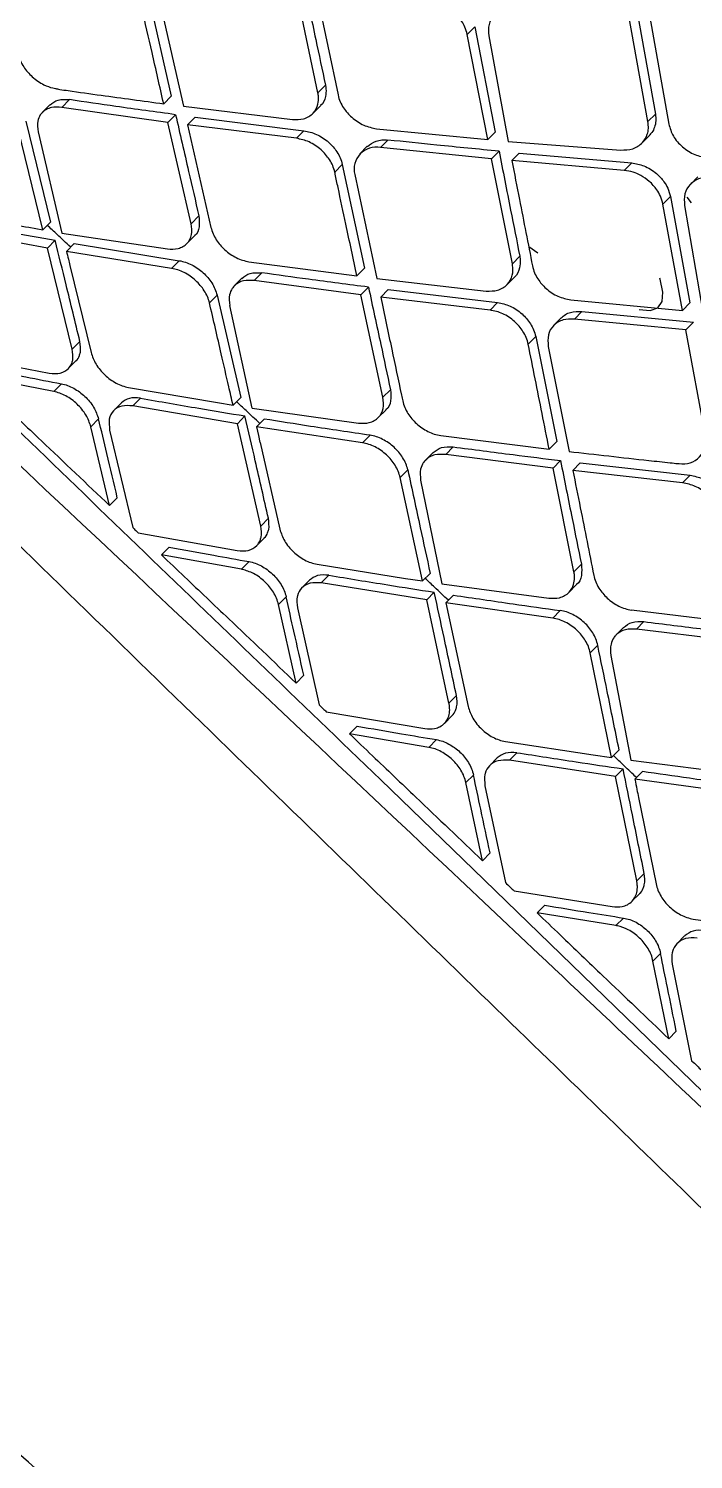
# Model space of a CAD drawing. Extents: x 939 to 1039, y 781 to 934.
# Drawn here: x 1022.764 to 1023.683, y 878.435 to 880.411 of the extents above; entities that cross this region are included whole.
import ezdxf

# ---------------------------------------------------------------- set-up
doc = ezdxf.new("R2010")
doc.units = 0
doc.header["$MEASUREMENT"] = 0
doc.layers.add('1', color=4, linetype='Continuous')

# ---------------------------------------------------------------- blocks, each defined once
blk = doc.blocks.new('Envoy')
at = {"layer": '1', "color": 3, "linetype": 'Continuous', "lineweight": 25}
for p, q in [((84.2753, 81.2843), (84.3077, 81.143)), ((84.5103, 81.1475), (84.48, 81.2909)), ((84.5079, 81.2882), (84.538, 81.1445)), ((84.2923, 81.2705), (84.3244, 81.1289)), ((84.9501, 81.2641), (84.9764, 81.1182)), ((84.9661, 81.1078), (84.9399, 81.2537)), ((84.9687, 81.2519), (84.9949, 81.1043)), ((84.7165, 81.2282), (84.7268, 81.2386)), ((84.7449, 81.0828), (84.7165, 81.2282)), ((84.7268, 81.2386), (84.7552, 81.0932)), ((84.7462, 81.2261), (84.773, 81.0802)), ((84.2972, 81.1324), (84.3077, 81.143)), ((84.5206, 81.158), (84.5103, 81.1475)), ((84.14, 81.131), (84.1295, 81.1203)), ((84.1566, 81.1274), (84.1671, 81.1381)), ((84.3031, 81.1067), (84.1566, 81.1274)), ((84.3244, 81.1289), (84.4749, 81.1107)), ((84.5033, 81.1191), (84.5137, 81.1296)), ((84.1065, 81.1083), (84.141, 80.9691)), ((84.3031, 81.1067), (84.3136, 81.1173)), ((84.3353, 80.9668), (84.3031, 81.1067)), ((84.3406, 81.1137), (84.3302, 81.1032)), ((84.4805, 81.0847), (84.3302, 81.1032)), ((84.3302, 81.1032), (84.3624, 80.9617)), ((84.3406, 81.1138), (84.4908, 81.0952)), ((84.9661, 81.1078), (84.9764, 81.1182)), ((84.1304, 80.9584), (84.096, 81.0976)), ((84.1237, 81.0936), (84.1566, 80.9539)), ((84.4805, 81.0847), (84.4908, 81.0952)), ((84.5913, 81.0979), (84.7449, 81.0828)), ((84.5967, 81.0718), (84.607, 81.0823)), ((84.7449, 81.0828), (84.7552, 81.0932)), ((84.958, 81.0782), (84.9682, 81.0886)), ((84.5784, 81.0736), (84.5681, 81.0631)), ((84.7501, 81.0564), (84.5967, 81.0718)), ((84.7501, 81.0564), (84.7604, 81.0669)), ((84.773, 81.0802), (84.9287, 81.0684)), ((84.7781, 81.0538), (84.7884, 81.0643)), ((84.7884, 81.0643), (84.9437, 81.0508)), ((84.5336, 81.0378), (84.5439, 81.0483)), ((84.5439, 81.0483), (84.5745, 80.9052)), ((84.7788, 80.9113), (84.7501, 81.0564)), ((84.9334, 81.0404), (84.7781, 81.0538)), ((84.9334, 81.0404), (84.9437, 81.0508)), ((84.5611, 81.0347), (84.5914, 80.8913)), ((85.0352, 81.0316), (85.0249, 81.0211)), ((84.9868, 80.9939), (84.9971, 81.0042)), ((84.9971, 81.0043), (85.024, 80.8574)), ((85.0264, 80.9958), (85.0201, 81.0036)), ((85.0137, 80.847), (84.9868, 80.9939)), ((85.0166, 80.9919), (85.0419, 80.8445)), ((84.1304, 80.9584), (84.141, 80.9691)), ((84.3353, 80.9668), (84.3457, 80.9774)), ((84.1367, 80.9331), (83.9937, 80.9591)), ((84.1108, 80.9618), (84.1304, 80.9584)), ((84.1367, 80.9331), (84.1472, 80.9438)), ((84.1566, 80.9539), (84.3023, 80.932)), ((84.3291, 80.9393), (84.3396, 80.9499)), ((84.1708, 80.7936), (84.1367, 80.9331)), ((84.1628, 80.9286), (84.1734, 80.9393)), ((84.3081, 80.9051), (84.1628, 80.9286)), ((84.1734, 80.9393), (84.3186, 80.9157)), ((84.8015, 80.9354), (84.8138, 80.9263)), ((84.1676, 80.9091), (84.1968, 80.7889)), ((84.3081, 80.9051), (84.3186, 80.9157)), ((84.415, 80.9143), (84.5641, 80.8947)), ((84.5641, 80.8947), (84.5745, 80.9052)), ((84.7788, 80.9113), (84.7891, 80.9218)), ((84.4051, 80.8914), (84.3947, 80.8808)), ((84.4222, 80.8883), (84.4326, 80.8989)), ((84.5697, 80.8687), (84.4222, 80.8884)), ((84.5914, 80.8913), (84.7427, 80.8738)), ((84.7714, 80.8825), (84.7817, 80.893)), ((84.3604, 80.8574), (84.3709, 80.868)), ((84.3709, 80.868), (84.4035, 80.7269)), ((84.5801, 80.8792), (84.5697, 80.8686)), ((84.6001, 80.727), (84.5697, 80.8686)), ((84.5969, 80.8653), (84.6073, 80.8757)), ((84.748, 80.8475), (84.5969, 80.8653)), ((84.6073, 80.8758), (84.7583, 80.858)), ((84.4194, 80.712), (84.3884, 80.8536)), ((84.748, 80.8475), (84.7583, 80.858)), ((84.8596, 80.8616), (85.0137, 80.847)), ((84.8647, 80.8351), (84.875, 80.8456)), ((84.875, 80.8456), (85.0289, 80.8307)), ((85.0137, 80.847), (85.024, 80.8574)), ((84.8461, 80.8367), (84.8358, 80.8262)), ((85.0186, 80.8203), (84.8647, 80.8351)), ((85.0186, 80.8203), (85.0289, 80.8307)), ((84.8008, 80.8004), (84.8111, 80.8108)), ((84.8111, 80.8108), (84.8401, 80.666)), ((85.0458, 80.6737), (85.0186, 80.8203)), ((84.0017, 80.7869), (84.1391, 80.7604)), ((84.1708, 80.7936), (84.1814, 80.8043)), ((84.8284, 80.7974), (84.8571, 80.6523)), ((84.1654, 80.7667), (84.176, 80.7774)), ((84.1452, 80.735), (84.0339, 80.7565)), ((84.1452, 80.735), (84.1558, 80.7458)), ((84.2485, 80.7406), (84.3713, 80.7198)), ((84.2546, 80.7152), (84.2651, 80.7258)), ((84.393, 80.7163), (84.4035, 80.7269)), ((84.6001, 80.727), (84.6105, 80.7375)), ((84.2387, 80.7194), (84.2281, 80.7087)), ((84.3989, 80.6906), (84.2546, 80.7152)), ((84.3713, 80.7198), (84.393, 80.7163)), ((84.4194, 80.712), (84.5663, 80.6913)), ((84.5935, 80.699), (84.6039, 80.7095)), ((84.1966, 80.6864), (84.2072, 80.6972)), ((84.2225, 80.5775), (84.1966, 80.6864)), ((84.3989, 80.6906), (84.4094, 80.7013)), ((84.4313, 80.5493), (84.3989, 80.6906)), ((84.4253, 80.6864), (84.4358, 80.697)), ((84.5718, 80.6641), (84.4253, 80.6864)), ((84.2225, 80.6817), (84.2543, 80.5473)), ((84.5718, 80.6641), (84.5823, 80.6746)), ((84.6798, 80.6744), (84.8297, 80.6556)), ((84.4303, 80.6648), (84.4576, 80.5449)), ((84.6692, 80.6508), (84.6588, 80.6403)), ((84.6867, 80.6481), (84.6971, 80.6586)), ((84.835, 80.6293), (84.6867, 80.6481)), ((84.8297, 80.6556), (84.8401, 80.666)), ((84.6344, 80.6268), (84.624, 80.6162)), ((84.835, 80.6293), (84.8453, 80.6398)), ((84.8639, 80.486), (84.835, 80.6293)), ((84.8727, 80.6365), (84.8624, 80.626)), ((84.8727, 80.6365), (85.0244, 80.6194)), ((84.6548, 80.4734), (84.624, 80.6162)), ((84.6521, 80.6126), (84.6815, 80.4693)), ((85.0141, 80.609), (84.8624, 80.626)), ((85.0141, 80.609), (85.0244, 80.6194)), ((84.2331, 80.5882), (84.2225, 80.5775)), ((84.4313, 80.5493), (84.4418, 80.56)), ((84.262, 80.54), (84.3987, 80.5153)), ((84.4254, 80.522), (84.4359, 80.5326)), ((84.294, 80.5095), (84.3046, 80.5202)), ((84.4045, 80.4896), (84.294, 80.5095)), ((84.4045, 80.4896), (84.4151, 80.5002)), ((84.5091, 80.4965), (84.6312, 80.477)), ((84.8639, 80.486), (84.8742, 80.4965)), ((84.4985, 80.4744), (84.488, 80.4638)), ((84.5149, 80.4707), (84.5254, 80.4813)), ((84.6605, 80.4474), (84.5149, 80.4707)), ((84.6312, 80.477), (84.6548, 80.4734)), ((84.6548, 80.4734), (84.6653, 80.4839)), ((84.6815, 80.4693), (84.8294, 80.4496)), ((84.4663, 80.4515), (84.4558, 80.4409)), ((84.6605, 80.4474), (84.6709, 80.458)), ((84.6871, 80.4434), (84.6975, 80.4539)), ((84.8569, 80.4576), (84.8672, 80.4681)), ((84.4801, 80.3325), (84.4558, 80.4409)), ((84.482, 80.4364), (84.5119, 80.3023)), ((84.6913, 80.3045), (84.6605, 80.4474)), ((84.6871, 80.4434), (84.6921, 80.4199)), ((84.8346, 80.4221), (84.6871, 80.4434)), ((84.8346, 80.4221), (84.845, 80.4326)), ((84.9435, 80.4334), (85.0941, 80.4153)), ((84.6921, 80.4199), (84.7177, 80.3003)), ((84.9501, 80.4068), (84.9604, 80.4173)), ((84.9323, 80.4091), (84.922, 80.3987)), ((85.0991, 80.3887), (84.9501, 80.4068)), ((84.8865, 80.3741), (84.8969, 80.3846)), ((84.9159, 80.2297), (84.8865, 80.3741)), ((84.9149, 80.3706), (84.9427, 80.2259)), ((84.4801, 80.3325), (84.4906, 80.3432)), ((84.6913, 80.3045), (84.7017, 80.3151)), ((84.5218, 80.2929), (84.6579, 80.2697)), ((84.5538, 80.2624), (84.5643, 80.273)), ((84.6849, 80.2768), (84.6954, 80.2873)), ((84.6634, 80.2437), (84.5538, 80.2624)), ((84.6739, 80.2543), (84.6634, 80.2437)), ((84.7692, 80.2518), (84.8906, 80.2334)), ((84.7747, 80.2258), (84.7851, 80.2363)), ((84.8906, 80.2334), (84.9159, 80.2297)), ((84.9159, 80.2297), (84.9263, 80.2402)), ((84.7579, 80.2291), (84.7475, 80.2185)), ((84.9213, 80.2035), (84.7747, 80.2258)), ((84.9213, 80.2035), (84.9317, 80.214)), ((84.9427, 80.2259), (85.0915, 80.207)), ((84.725, 80.0749), (84.5969, 80.1986)), ((84.7147, 80.195), (84.7251, 80.2055)), ((84.7375, 80.0872), (84.7147, 80.195)), ((84.9507, 80.0592), (84.9213, 80.2035)), ((84.9481, 80.1996), (84.9584, 80.2102)), ((85.0965, 80.1793), (84.9481, 80.1996)), ((84.741, 80.1907), (84.7693, 80.0569)), ((84.9532, 80.1745), (84.9774, 80.0552)), ((84.7375, 80.0872), (84.748, 80.0978)), ((86.8135, 78.05), (84.725, 80.0749)), ((84.9507, 80.0592), (84.9611, 80.0697)), ((84.7812, 80.0455), (84.9166, 80.0237)), ((84.944, 80.0311), (84.9544, 80.0416)), ((84.8131, 80.015), (84.8236, 80.0256)), ((84.922, 79.9975), (84.8131, 80.015)), ((84.922, 79.9975), (84.9324, 80.008)), ((85.0287, 80.0066), (85.1496, 79.9891)), ((85.0168, 79.9832), (85.0064, 79.9727)), ((84.9835, 79.9592), (84.9731, 79.9486)), ((84.9948, 79.8414), (84.9731, 79.9486)), ((84.9997, 79.9445), (85.0265, 79.811)), ((84.9948, 79.8414), (85.0052, 79.8519))]:
    blk.add_line(p, q, dxfattribs=at)
at = {"layer": '1', "color": 3, "linetype": 'Continuous', "lineweight": 25, "flags": 128}
for points in [[(84.9541, 80.8481), (84.9692, 80.847), (84.9798, 80.8508), (84.9856, 80.8593), (84.9866, 80.8724), (84.9829, 80.8901), (84.9824, 80.8917)], [(84.4253, 80.6864), (84.4281, 80.6743), (84.4302, 80.6648)]]:
    blk.add_lwpolyline(points, dxfattribs=at)
at = {"layer": '1', "color": 3, "linetype": 'Continuous', "lineweight": 25}
for centre, radius, start, end in [((84.5906, 81.042), 0.0304, 78.3545, 193.9489), ((85.0145, 80.667), 0.032, 260.246, 12.0074)]:
    blk.add_arc(centre, radius, start, end, dxfattribs=at)
for points, knots in [([(84.5969, 80.1986), (84.3726, 80.4148), (84.0358, 80.7394), (83.641, 81.1204), (83.4428, 81.309), (83.3287, 81.4218), (83.2895, 81.4839), (83.2699, 81.5149)], [0, 0, 0, 0, 0.498043, 0.747572, 0.874859, 0.937492, 1, 1, 1, 1]), ([(86.8127, 78.0479), (86.3816, 78.4645), (85.719, 79.1049), (84.512, 80.2456), (83.7379, 80.9714), (83.1987, 81.4769)], [0, 0, 0, 0, 0.360925, 0.55487, 1, 1, 1, 1]), ([(83.1475, 81.447), (83.2842, 81.3138), (83.5619, 81.0432), (83.9708, 80.6456), (84.3635, 80.2641), (84.725, 79.9132), (85.0553, 79.5927), (85.3361, 79.3202), (85.5712, 79.092), (85.7649, 78.904), (85.9392, 78.7347), (86.095, 78.5833), (86.2427, 78.4397), (86.4115, 78.2756), (86.6176, 78.0752), (86.8674, 77.8321), (87.1485, 77.5585), (87.4608, 77.2543), (87.8044, 76.9195), (88.1712, 76.5618), (88.5601, 76.1825), (88.9702, 75.7828), (89.4083, 75.356), (89.8596, 74.9167), (90.1652, 74.6199), (90.3153, 74.4742)], [0, 0, 0, 0, 0.057229, 0.116343, 0.171086, 0.221472, 0.267495, 0.309155, 0.33883, 0.365816, 0.390114, 0.411724, 0.431001, 0.451887, 0.482371, 0.517227, 0.556456, 0.600057, 0.648031, 0.700382, 0.753756, 0.81103, 0.872191, 0.937256, 1, 1, 1, 1]), ([(84.4903, 81.3014), (84.4959, 81.2746), (84.506, 81.2268), (84.5162, 81.179), (84.5206, 81.158)], [0, 0, 0, 0, 0.56, 1, 1, 1, 1]), ([(84.2972, 81.1324), (84.2918, 81.156), (84.2817, 81.2002), (84.2709, 81.2473), (84.2656, 81.2709), (84.2649, 81.2738)], [0, 0, 0, 0, 0.499999, 0.937958, 1, 1, 1, 1]), ([(84.7165, 81.2282), (84.7156, 81.2316), (84.714, 81.2376), (84.7079, 81.2484), (84.6996, 81.2579), (84.6892, 81.2655), (84.6776, 81.2717), (84.6686, 81.2733), (84.6627, 81.2743)], [0, 0, 0, 0, 0.152825, 0.272543, 0.499959, 0.632856, 0.760744, 1, 1, 1, 1]), ([(84.7838, 81.2647), (84.7781, 81.2646), (84.7693, 81.2643), (84.7597, 81.2598), (84.7518, 81.2535), (84.7452, 81.2424), (84.7459, 81.2315), (84.7462, 81.2261)], [0, 0, 0, 0, 0.245522, 0.372036, 0.500807, 0.750251, 1, 1, 1, 1]), ([(84.0963, 81.2002), (84.0971, 81.1973), (84.0989, 81.1917), (84.1048, 81.1811), (84.1132, 81.1713), (84.1233, 81.1634), (84.1329, 81.1577), (84.1411, 81.1547), (84.147, 81.1536), (84.1486, 81.1532), (84.1491, 81.153)], [0, 0, 0, 0, 0.136539, 0.265248, 0.498722, 0.623932, 0.748737, 0.924772, 0.974925, 1, 1, 1, 1]), ([(84.1491, 81.1531), (84.1492, 81.153), (84.1496, 81.1529), (84.1511, 81.1527), (84.1563, 81.1518), (84.1764, 81.1489), (84.2242, 81.1422), (84.2684, 81.1363), (84.2972, 81.1324)], [0, 0, 0, 0, 0.003085, 0.009222, 0.03072, 0.11068, 0.418543, 1, 1, 1, 1]), ([(84.4749, 81.1107), (84.4803, 81.1106), (84.4886, 81.1104), (84.4978, 81.1145), (84.5056, 81.1205), (84.5106, 81.13), (84.5115, 81.1403), (84.5106, 81.1457), (84.5103, 81.1475)], [0, 0, 0, 0, 0.234558, 0.363735, 0.500583, 0.749634, 0.91544, 1, 1, 1, 1]), ([(84.5206, 81.158), (84.5207, 81.1574), (84.5211, 81.1557), (84.5217, 81.1503), (84.5209, 81.1407), (84.5176, 81.1327), (84.5137, 81.1297), (84.5136, 81.1296)], [0, 0, 0, 0, 0.054998, 0.155564, 0.492447, 0.983025, 1, 1, 1, 1]), ([(84.538, 81.1445), (84.5388, 81.1414), (84.5405, 81.1354), (84.5465, 81.1246), (84.5548, 81.115), (84.5648, 81.1075), (84.5763, 81.101), (84.5853, 81.0991), (84.5913, 81.0979)], [0, 0, 0, 0, 0.143753, 0.275074, 0.499772, 0.625939, 0.751485, 1, 1, 1, 1]), ([(84.1566, 81.1274), (84.1516, 81.1277), (84.1436, 81.1281), (84.1348, 81.1247), (84.1305, 81.1215), (84.128, 81.1187), (84.1255, 81.1152), (84.122, 81.1075), (84.1231, 81.0987), (84.1237, 81.0936)], [0, 0, 0, 0, 0.22812, 0.358944, 0.500796, 0.528403, 0.579391, 0.751063, 1, 1, 1, 1]), ([(84.1401, 81.1309), (84.1435, 81.1335), (84.1505, 81.1389), (84.1615, 81.1384), (84.1671, 81.1381)], [0, 0, 0, 0, 0.492774, 1, 1, 1, 1]), ([(84.3136, 81.1173), (84.286, 81.1211), (84.2369, 81.1277), (84.1884, 81.1349), (84.1671, 81.1381)], [0, 0, 0, 0, 0.560008, 1, 1, 1, 1]), ([(84.3136, 81.1173), (84.3196, 81.0912), (84.3303, 81.0446), (84.341, 80.998), (84.3457, 80.9774)], [0, 0, 0, 0, 0.560001, 1, 1, 1, 1]), ([(84.9287, 81.0684), (84.9344, 81.0686), (84.9431, 81.0689), (84.9526, 81.0735), (84.9602, 81.0797), (84.9651, 81.0882), (84.9672, 81.0985), (84.9665, 81.1046), (84.9661, 81.1078)], [0, 0, 0, 0, 0.244433, 0.371006, 0.500206, 0.723212, 0.85499, 1, 1, 1, 1]), ([(84.9764, 81.1182), (84.9767, 81.115), (84.9775, 81.1086), (84.9755, 81.0999), (84.9724, 81.0932), (84.9693, 81.09), (84.968, 81.0887)], [0, 0, 0, 0, 0.28797, 0.563577, 0.82686, 1, 1, 1, 1]), ([(84.9949, 81.1043), (84.9966, 81.0987), (85, 81.0874), (85.0111, 81.0746), (85.0219, 81.0667), (85.0335, 81.0605), (85.0426, 81.059), (85.0485, 81.058)], [0, 0, 0, 0, 0.249764, 0.499105, 0.631743, 0.759594, 1, 1, 1, 1]), ([(84.5336, 81.0378), (84.5327, 81.0409), (84.5311, 81.0467), (84.5252, 81.0575), (84.5168, 81.0673), (84.5067, 81.075), (84.4952, 81.0815), (84.4864, 81.0834), (84.4805, 81.0847)], [0, 0, 0, 0, 0.139247, 0.269126, 0.500041, 0.627466, 0.753591, 1, 1, 1, 1]), ([(84.4908, 81.0952), (84.4967, 81.0939), (84.5055, 81.092), (84.5169, 81.0856), (84.5271, 81.0779), (84.5355, 81.0681), (84.5414, 81.0573), (84.5431, 81.0514), (84.5439, 81.0483)], [0, 0, 0, 0, 0.245387, 0.37122, 0.498898, 0.728393, 0.859033, 1, 1, 1, 1]), ([(84.5785, 81.0735), (84.5822, 81.0764), (84.5879, 81.0807), (84.5984, 81.0827), (84.6042, 81.0824), (84.607, 81.0823)], [0, 0, 0, 0, 0.489069, 0.748436, 1, 1, 1, 1]), ([(84.7604, 81.0669), (84.7317, 81.0696), (84.6803, 81.0746), (84.6294, 81.0799), (84.607, 81.0823)], [0, 0, 0, 0, 0.559993, 1, 1, 1, 1]), ([(84.7604, 81.0669), (84.7657, 81.0398), (84.7753, 80.9914), (84.7849, 80.943), (84.7891, 80.9218)], [0, 0, 0, 0, 0.559999, 1, 1, 1, 1]), ([(84.7781, 81.0538), (84.7816, 81.036), (84.7911, 80.9875), (84.8006, 80.9391), (84.8066, 80.9085)], [0, 0, 0, 0, 0.367998, 1, 1, 1, 1]), ([(84.9437, 81.0508), (84.9494, 81.0498), (84.9582, 81.0482), (84.9698, 81.0422), (84.9795, 81.0351), (84.9878, 81.026), (84.9943, 81.0151), (84.9961, 81.0081), (84.9971, 81.0043)], [0, 0, 0, 0, 0.234119, 0.361311, 0.494959, 0.689978, 0.830486, 1, 1, 1, 1]), ([(84.5641, 80.8947), (84.559, 80.9185), (84.5503, 80.9592), (84.5403, 81.0061), (84.5352, 81.03), (84.5338, 81.037), (84.5336, 81.0378)], [0, 0, 0, 0, 0.499997, 0.853448, 0.98276, 1, 1, 1, 1]), ([(84.9868, 80.9939), (84.9859, 80.9975), (84.9841, 81.0043), (84.9778, 81.0152), (84.9687, 81.0253), (84.9572, 81.0333), (84.9451, 81.0385), (84.9375, 81.0397), (84.9334, 81.0404)], [0, 0, 0, 0, 0.162419, 0.300052, 0.500161, 0.683099, 0.828217, 1, 1, 1, 1]), ([(85.0548, 81.031), (85.049, 81.0309), (85.0372, 81.0305), (85.0238, 81.0217), (85.0158, 81.0084), (85.0163, 80.9974), (85.0166, 80.9919)], [0, 0, 0, 0, 0.247032, 0.500276, 0.750031, 1, 1, 1, 1]), ([(83.9873, 80.9842), (83.9875, 80.9842), (83.9878, 80.9841), (83.9891, 80.9838), (83.9936, 80.9829), (84.0104, 80.9798), (84.0502, 80.9726), (84.0869, 80.9661), (84.1108, 80.9618)], [0, 0, 0, 0, 0.003562, 0.010153, 0.032448, 0.113557, 0.421816, 1, 1, 1, 1]), ([(84.0044, 80.9698), (84.0309, 80.9649), (84.0782, 80.956), (84.1262, 80.9476), (84.1472, 80.9438)], [0, 0, 0, 0, 0.560007, 1, 1, 1, 1]), ([(84.1687, 80.9345), (84.1624, 80.9403), (84.1517, 80.9503), (84.1409, 80.9603), (84.1364, 80.9645)], [0, 0, 0, 0, 0.580528, 1, 1, 1, 1]), ([(84.3023, 80.932), (84.3074, 80.9317), (84.3154, 80.9314), (84.3241, 80.9351), (84.3314, 80.9407), (84.337, 80.9511), (84.3359, 80.9616), (84.3353, 80.9668)], [0, 0, 0, 0, 0.2333, 0.363112, 0.501453, 0.750923, 1, 1, 1, 1]), ([(84.3457, 80.9774), (84.3462, 80.9723), (84.3472, 80.962), (84.3438, 80.9525), (84.3397, 80.9501), (84.3395, 80.95)], [0, 0, 0, 0, 0.488601, 0.977531, 1, 1, 1, 1]), ([(84.1814, 80.8043), (84.1751, 80.8304), (84.1637, 80.877), (84.1523, 80.9234), (84.1472, 80.9438)], [0, 0, 0, 0, 0.56, 1, 1, 1, 1]), ([(84.3624, 80.9617), (84.3633, 80.9587), (84.3649, 80.953), (84.3708, 80.9423), (84.3812, 80.93), (84.3946, 80.9208), (84.4062, 80.916), (84.4121, 80.9149), (84.415, 80.9143)], [0, 0, 0, 0, 0.136562, 0.265399, 0.499405, 0.745541, 0.871786, 1, 1, 1, 1]), ([(84.1628, 80.9286), (84.1637, 80.925), (84.1653, 80.9185), (84.1669, 80.912), (84.1676, 80.9091)], [0, 0, 0, 0, 0.559976, 1, 1, 1, 1]), ([(84.3604, 80.8574), (84.3596, 80.8603), (84.358, 80.8659), (84.3521, 80.8767), (84.3438, 80.8866), (84.3338, 80.8946), (84.3254, 80.8996), (84.3167, 80.9033), (84.311, 80.9045), (84.3081, 80.9051)], [0, 0, 0, 0, 0.134288, 0.262299, 0.498967, 0.623028, 0.747816, 0.873384, 1, 1, 1, 1]), ([(84.3186, 80.9157), (84.3215, 80.9151), (84.3272, 80.914), (84.3359, 80.9102), (84.3442, 80.9053), (84.3542, 80.8973), (84.3626, 80.8874), (84.3684, 80.8766), (84.3701, 80.8709), (84.3709, 80.868)], [0, 0, 0, 0, 0.126393, 0.251654, 0.37609, 0.499935, 0.736272, 0.864789, 1, 1, 1, 1]), ([(84.7427, 80.8738), (84.7481, 80.8738), (84.7565, 80.8737), (84.7658, 80.8778), (84.7738, 80.884), (84.7795, 80.8946), (84.7799, 80.9053), (84.7789, 80.9107), (84.7788, 80.9113)], [0, 0, 0, 0, 0.235275, 0.364436, 0.500974, 0.75013, 0.972946, 1, 1, 1, 1]), ([(84.7891, 80.9218), (84.7891, 80.9217), (84.7891, 80.9216), (84.7892, 80.9211), (84.7895, 80.9197), (84.7901, 80.9144), (84.7892, 80.9045), (84.7857, 80.8962), (84.7818, 80.8931), (84.7817, 80.893)], [0, 0, 0, 0, 0.004564, 0.012686, 0.039361, 0.134784, 0.492862, 0.983948, 1, 1, 1, 1]), ([(84.8066, 80.9085), (84.8074, 80.9053), (84.809, 80.8992), (84.815, 80.8883), (84.8253, 80.8763), (84.8416, 80.8653), (84.8536, 80.8628), (84.8596, 80.8616)], [0, 0, 0, 0, 0.144757, 0.27655, 0.500307, 0.751361, 1, 1, 1, 1]), ([(84.4222, 80.8883), (84.4171, 80.8886), (84.4091, 80.8889), (84.4002, 80.8854), (84.3958, 80.8821), (84.3932, 80.8791), (84.3905, 80.8756), (84.387, 80.8677), (84.3879, 80.8589), (84.3884, 80.8536)], [0, 0, 0, 0, 0.228714, 0.359439, 0.50086, 0.530133, 0.581651, 0.751061, 1, 1, 1, 1]), ([(84.4052, 80.8913), (84.4087, 80.8941), (84.4159, 80.8996), (84.427, 80.8991), (84.4326, 80.8989)], [0, 0, 0, 0, 0.493357, 1, 1, 1, 1]), ([(84.5801, 80.8792), (84.5524, 80.8827), (84.503, 80.8891), (84.4541, 80.8959), (84.4326, 80.8989)], [0, 0, 0, 0, 0.559999, 1, 1, 1, 1]), ([(84.5801, 80.8792), (84.5857, 80.8527), (84.5959, 80.8055), (84.606, 80.7583), (84.6105, 80.7375)], [0, 0, 0, 0, 0.560005, 1, 1, 1, 1]), ([(84.5969, 80.8653), (84.602, 80.8414), (84.6116, 80.7963), (84.6218, 80.7485), (84.6268, 80.7246), (84.6274, 80.722)], [0, 0, 0, 0, 0.500002, 0.944323, 1, 1, 1, 1]), ([(84.393, 80.7163), (84.391, 80.7247), (84.3856, 80.7483), (84.3748, 80.7953), (84.3659, 80.8339), (84.3604, 80.8574)], [0, 0, 0, 0, 0.180318, 0.500002, 1, 1, 1, 1]), ([(84.8008, 80.8004), (84.8, 80.8035), (84.7984, 80.8094), (84.7926, 80.8203), (84.7843, 80.8302), (84.7742, 80.8379), (84.7628, 80.8444), (84.7539, 80.8463), (84.748, 80.8476)], [0, 0, 0, 0, 0.139272, 0.269141, 0.499868, 0.627586, 0.753838, 1, 1, 1, 1]), ([(84.7583, 80.858), (84.7642, 80.8568), (84.773, 80.8549), (84.7844, 80.8484), (84.7945, 80.8407), (84.8028, 80.8309), (84.8087, 80.82), (84.8103, 80.814), (84.8111, 80.8108)], [0, 0, 0, 0, 0.245375, 0.37124, 0.498983, 0.728231, 0.858892, 1, 1, 1, 1]), ([(84.8462, 80.8366), (84.848, 80.8383), (84.8518, 80.8415), (84.8612, 80.8456), (84.8696, 80.8456), (84.875, 80.8456)], [0, 0, 0, 0, 0.260842, 0.520126, 1, 1, 1, 1]), ([(84.8647, 80.8351), (84.8592, 80.8351), (84.8508, 80.8352), (84.8414, 80.8309), (84.8335, 80.8247), (84.8272, 80.8137), (84.828, 80.8028), (84.8284, 80.7974)], [0, 0, 0, 0, 0.237841, 0.366423, 0.501154, 0.750403, 1, 1, 1, 1]), ([(84.1391, 80.7604), (84.1444, 80.76), (84.1551, 80.7592), (84.1652, 80.7654), (84.1698, 80.7726), (84.1725, 80.7812), (84.1715, 80.7883), (84.1708, 80.7936)], [0, 0, 0, 0, 0.248517, 0.498679, 0.662236, 0.750246, 1, 1, 1, 1]), ([(84.1759, 80.7775), (84.176, 80.7776), (84.1785, 80.779), (84.1803, 80.7834), (84.1831, 80.7918), (84.1821, 80.799), (84.1814, 80.8043)], [0, 0, 0, 0, 0.013309, 0.331163, 0.507031, 1, 1, 1, 1]), ([(84.1968, 80.7889), (84.1987, 80.7835), (84.2015, 80.7753), (84.2091, 80.7649), (84.218, 80.7554), (84.2287, 80.7477), (84.24, 80.7426), (84.2456, 80.7413), (84.2485, 80.7406)], [0, 0, 0, 0, 0.25072, 0.377267, 0.500872, 0.743379, 0.869911, 1, 1, 1, 1]), ([(84.8297, 80.6556), (84.8265, 80.672), (84.8168, 80.7203), (84.8072, 80.7685), (84.8008, 80.8004)], [0, 0, 0, 0, 0.340238, 1, 1, 1, 1]), ([(84.0445, 80.7673), (84.0652, 80.7632), (84.1021, 80.7559), (84.1394, 80.7489), (84.1558, 80.7458)], [0, 0, 0, 0, 0.560003, 1, 1, 1, 1]), ([(84.0339, 80.7565), (84.045, 80.746), (84.0764, 80.7161), (84.1393, 80.6565), (84.1911, 80.6073), (84.2225, 80.5775)], [0, 0, 0, 0, 0.176669, 0.499999, 1, 1, 1, 1]), ([(84.1558, 80.7458), (84.1587, 80.7451), (84.1642, 80.7437), (84.1728, 80.7398), (84.1808, 80.7346), (84.1883, 80.7284), (84.195, 80.7212), (84.2025, 80.7108), (84.2053, 80.7026), (84.2072, 80.6972)], [0, 0, 0, 0, 0.129358, 0.255584, 0.379087, 0.50019, 0.623771, 0.750468, 1, 1, 1, 1]), ([(84.1966, 80.6864), (84.1947, 80.6919), (84.1919, 80.7001), (84.1843, 80.7105), (84.1776, 80.7178), (84.17, 80.7241), (84.1619, 80.7292), (84.1535, 80.7331), (84.148, 80.7344), (84.1452, 80.735)], [0, 0, 0, 0, 0.250434, 0.376667, 0.500337, 0.624741, 0.749591, 0.872257, 1, 1, 1, 1]), ([(84.2651, 80.7258), (84.2597, 80.7263), (84.2489, 80.7271), (84.2421, 80.7219), (84.2387, 80.7193)], [0, 0, 0, 0, 0.506864, 1, 1, 1, 1]), ([(84.2651, 80.7258), (84.2919, 80.7212), (84.3398, 80.7128), (84.3881, 80.7048), (84.4094, 80.7013)], [0, 0, 0, 0, 0.559997, 1, 1, 1, 1]), ([(84.5663, 80.6913), (84.5715, 80.6911), (84.5795, 80.6909), (84.5884, 80.6946), (84.5958, 80.7004), (84.6017, 80.711), (84.6006, 80.7217), (84.6001, 80.727)], [0, 0, 0, 0, 0.233517, 0.363296, 0.501509, 0.750875, 1, 1, 1, 1]), ([(84.6105, 80.7375), (84.6109, 80.7323), (84.6117, 80.7219), (84.6081, 80.7122), (84.604, 80.7098), (84.6038, 80.7097)], [0, 0, 0, 0, 0.489084, 0.978382, 1, 1, 1, 1]), ([(84.2546, 80.7152), (84.2492, 80.7155), (84.2384, 80.7162), (84.227, 80.7092), (84.2206, 80.6975), (84.2219, 80.6869), (84.2225, 80.6817)], [0, 0, 0, 0, 0.248665, 0.499068, 0.749914, 1, 1, 1, 1]), ([(84.4299, 80.691), (84.4236, 80.6969), (84.4129, 80.7069), (84.4022, 80.7169), (84.3977, 80.7211)], [0, 0, 0, 0, 0.587137, 1, 1, 1, 1]), ([(84.6274, 80.722), (84.6282, 80.719), (84.6298, 80.7132), (84.6356, 80.7023), (84.6459, 80.69), (84.6593, 80.6808), (84.6709, 80.676), (84.6768, 80.6749), (84.6798, 80.6744)], [0, 0, 0, 0, 0.136464, 0.265246, 0.499315, 0.745469, 0.871759, 1, 1, 1, 1]), ([(89.809, 73.1964), (89.5672, 73.5178), (89.0861, 74.1572), (88.3075, 75.0685), (87.5102, 75.9534), (86.6882, 76.8119), (85.853, 77.645), (85.0072, 78.4568), (84.1409, 79.2387), (83.2433, 79.9958), (82.6155, 80.4655), (82.2998, 80.7017)], [0, 0, 0, 0, 0.113392, 0.225638, 0.337341, 0.448782, 0.560233, 0.669481, 0.778832, 0.888788, 1, 1, 1, 1]), ([(84.2331, 80.5882), (84.2283, 80.6086), (84.2197, 80.6449), (84.211, 80.6812), (84.2072, 80.6972)], [0, 0, 0, 0, 0.5600033, 1, 1, 1, 1]), ([(84.4418, 80.56), (84.4358, 80.5864), (84.425, 80.6335), (84.4142, 80.6806), (84.4094, 80.7013)], [0, 0, 0, 0, 0.559999, 1, 1, 1, 1]), ([(84.5823, 80.6746), (84.5547, 80.6787), (84.5056, 80.6859), (84.4571, 80.6936), (84.4358, 80.697)], [0, 0, 0, 0, 0.560002, 1, 1, 1, 1]), ([(84.6344, 80.6268), (84.6335, 80.6297), (84.632, 80.6354), (84.6262, 80.6463), (84.6179, 80.6563), (84.608, 80.6643), (84.5996, 80.6692), (84.5909, 80.6729), (84.5851, 80.6741), (84.5823, 80.6746)], [0, 0, 0, 0, 0.1346, 0.262732, 0.499009, 0.623297, 0.748058, 0.873548, 1, 1, 1, 1]), ([(84.624, 80.6162), (84.6231, 80.6191), (84.6216, 80.6249), (84.6158, 80.6357), (84.6076, 80.6457), (84.5976, 80.6537), (84.5892, 80.6587), (84.5805, 80.6624), (84.5747, 80.6635), (84.5718, 80.6641)], [0, 0, 0, 0, 0.134048, 0.261943, 0.498836, 0.623097, 0.748007, 0.873565, 1, 1, 1, 1]), ([(84.6867, 80.6481), (84.6816, 80.6483), (84.6735, 80.6486), (84.6644, 80.6449), (84.66, 80.6415), (84.6572, 80.6385), (84.6545, 80.6349), (84.6508, 80.6268), (84.6517, 80.6179), (84.6521, 80.6126)], [0, 0, 0, 0, 0.229188, 0.35981, 0.500921, 0.531236, 0.583088, 0.751047, 1, 1, 1, 1]), ([(84.6693, 80.6507), (84.6729, 80.6535), (84.6802, 80.6592), (84.6914, 80.6588), (84.6971, 80.6586)], [0, 0, 0, 0, 0.49381, 1, 1, 1, 1]), ([(84.6971, 80.6586), (84.7246, 80.655), (84.7738, 80.6485), (84.8235, 80.6424), (84.8453, 80.6398)], [0, 0, 0, 0, 0.560004, 1, 1, 1, 1]), ([(84.8571, 80.6523), (84.8938, 80.6481), (84.9401, 80.6427), (84.9905, 80.6374), (85.0044, 80.6358), (85.0086, 80.6356), (85.0091, 80.6355)], [0, 0, 0, 0, 0.727012, 0.920233, 0.990671, 1, 1, 1, 1]), ([(84.6344, 80.6268), (84.6401, 80.6001), (84.6504, 80.5525), (84.6607, 80.5049), (84.6653, 80.4839)], [0, 0, 0, 0, 0.560002, 1, 1, 1, 1]), ([(84.8453, 80.6398), (84.8507, 80.613), (84.8603, 80.5652), (84.87, 80.5175), (84.8742, 80.4965)], [0, 0, 0, 0, 0.559998, 1, 1, 1, 1]), ([(84.8624, 80.626), (84.8658, 80.6088), (84.8755, 80.5605), (84.8851, 80.5122), (84.8913, 80.4812)], [0, 0, 0, 0, 0.357418, 1, 1, 1, 1]), ([(85.0667, 80.5616), (85.0659, 80.5647), (85.0644, 80.5707), (85.0586, 80.5817), (85.0503, 80.5916), (85.0403, 80.5994), (85.0289, 80.6059), (85.02, 80.6078), (85.0141, 80.609)], [0, 0, 0, 0, 0.139451, 0.269377, 0.499781, 0.627896, 0.754266, 1, 1, 1, 1]), ([(85.0244, 80.6194), (85.0302, 80.6182), (85.0391, 80.6164), (85.0505, 80.6099), (85.0605, 80.6021), (85.0688, 80.5923), (85.0746, 80.5812), (85.0761, 80.5752), (85.0769, 80.572)], [0, 0, 0, 0, 0.244837, 0.370933, 0.499001, 0.72802, 0.858752, 1, 1, 1, 1]), ([(84.3987, 80.5153), (84.404, 80.5149), (84.4148, 80.5143), (84.4252, 80.5206), (84.43, 80.528), (84.4328, 80.5367), (84.4319, 80.544), (84.4313, 80.5493)], [0, 0, 0, 0, 0.248741, 0.49875, 0.661165, 0.75018, 1, 1, 1, 1]), ([(84.4358, 80.5327), (84.4359, 80.5328), (84.4385, 80.5342), (84.4403, 80.5387), (84.4434, 80.5473), (84.4425, 80.5546), (84.4418, 80.56)], [0, 0, 0, 0, 0.012785, 0.329115, 0.506737, 1, 1, 1, 1]), ([(84.2543, 80.5473), (84.2557, 80.5459), (84.2583, 80.5435), (84.2608, 80.5411), (84.262, 80.54)], [0, 0, 0, 0, 0.56009, 1, 1, 1, 1]), ([(84.4576, 80.5449), (84.4594, 80.5394), (84.4621, 80.5311), (84.4697, 80.5206), (84.4785, 80.5112), (84.4892, 80.5035), (84.5005, 80.4984), (84.5062, 80.4971), (84.5091, 80.4965)], [0, 0, 0, 0, 0.250473, 0.377047, 0.500716, 0.743344, 0.869929, 1, 1, 1, 1]), ([(84.294, 80.5095), (84.3047, 80.4994), (84.3357, 80.4699), (84.3978, 80.4109), (84.4491, 80.362), (84.4801, 80.3325)], [0, 0, 0, 0, 0.17207, 0.499999, 1, 1, 1, 1]), ([(84.3046, 80.5202), (84.3251, 80.5164), (84.3618, 80.5097), (84.3988, 80.5031), (84.4151, 80.5002)], [0, 0, 0, 0, 0.5599969, 1, 1, 1, 1]), ([(84.4558, 80.4409), (84.455, 80.4438), (84.4534, 80.4494), (84.4477, 80.4603), (84.4394, 80.4705), (84.4295, 80.4787), (84.4193, 80.4853), (84.41, 80.4881), (84.4051, 80.4894), (84.4045, 80.4896)], [0, 0, 0, 0, 0.13276, 0.260503, 0.500529, 0.625285, 0.750599, 0.973717, 1, 1, 1, 1]), ([(84.4151, 80.5002), (84.4179, 80.4996), (84.4235, 80.4983), (84.4348, 80.4931), (84.448, 80.4836), (84.4582, 80.471), (84.4639, 80.4601), (84.4655, 80.4544), (84.4664, 80.4515)], [0, 0, 0, 0, 0.129273, 0.255639, 0.499581, 0.739478, 0.867206, 1, 1, 1, 1]), ([(84.8742, 80.4965), (84.8746, 80.4913), (84.8753, 80.4807), (84.8715, 80.4709), (84.8673, 80.4684), (84.8671, 80.4683)], [0, 0, 0, 0, 0.489397, 0.979024, 1, 1, 1, 1]), ([(84.5149, 80.4707), (84.5095, 80.471), (84.4986, 80.4716), (84.4872, 80.4646), (84.4829, 80.4567), (84.4806, 80.4477), (84.4814, 80.4417), (84.482, 80.4364)], [0, 0, 0, 0, 0.248809, 0.498983, 0.723994, 0.749966, 1, 1, 1, 1]), ([(84.5254, 80.4813), (84.5199, 80.4817), (84.509, 80.4824), (84.502, 80.477), (84.4986, 80.4744)], [0, 0, 0, 0, 0.506668, 1, 1, 1, 1]), ([(84.5254, 80.4813), (84.5524, 80.4769), (84.6007, 80.4689), (84.6494, 80.4613), (84.6709, 80.458)], [0, 0, 0, 0, 0.559995, 1, 1, 1, 1]), ([(84.6904, 80.4468), (84.6841, 80.4528), (84.6734, 80.4628), (84.6627, 80.4729), (84.6584, 80.4769)], [0, 0, 0, 0, 0.59313, 1, 1, 1, 1]), ([(84.8294, 80.4496), (84.8344, 80.4495), (84.8423, 80.4492), (84.8514, 80.453), (84.8587, 80.4586), (84.8636, 80.4671), (84.865, 80.4764), (84.8645, 80.4823), (84.8641, 80.4851), (84.8639, 80.4858), (84.8639, 80.486), (84.8639, 80.486)], [0, 0, 0, 0, 0.225371, 0.356905, 0.500733, 0.715879, 0.870989, 0.96576, 0.990461, 0.999032, 1, 1, 1, 1]), ([(84.8913, 80.4812), (84.8921, 80.4782), (84.8936, 80.4723), (84.8993, 80.4613), (84.9096, 80.4489), (84.9229, 80.4397), (84.9346, 80.4349), (84.9405, 80.4339), (84.9435, 80.4333)], [0, 0, 0, 0, 0.136378, 0.265166, 0.499277, 0.745432, 0.871733, 1, 1, 1, 1]), ([(84.4906, 80.3432), (84.4861, 80.3634), (84.478, 80.3996), (84.4699, 80.4357), (84.4663, 80.4515)], [0, 0, 0, 0, 0.560001, 1, 1, 1, 1]), ([(84.7017, 80.3151), (84.696, 80.3418), (84.6857, 80.3895), (84.6754, 80.4371), (84.6709, 80.458)], [0, 0, 0, 0, 0.559999, 1, 1, 1, 1]), ([(84.6975, 80.4539), (84.7249, 80.4498), (84.7738, 80.4425), (84.8232, 80.4356), (84.845, 80.4326)], [0, 0, 0, 0, 0.56, 1, 1, 1, 1]), ([(84.8969, 80.3846), (84.8961, 80.3875), (84.8946, 80.3933), (84.8889, 80.4043), (84.8786, 80.4168), (84.8652, 80.4261), (84.8536, 80.431), (84.8479, 80.4321), (84.845, 80.4326)], [0, 0, 0, 0, 0.134513, 0.262747, 0.499642, 0.747861, 0.873533, 1, 1, 1, 1]), ([(84.8865, 80.3741), (84.8858, 80.377), (84.8842, 80.3828), (84.8786, 80.3938), (84.8683, 80.4063), (84.8549, 80.4156), (84.8433, 80.4205), (84.8375, 80.4216), (84.8346, 80.4221)], [0, 0, 0, 0, 0.133909, 0.261921, 0.499436, 0.747823, 0.873545, 1, 1, 1, 1]), ([(84.9324, 80.4091), (84.936, 80.412), (84.9435, 80.4178), (84.9547, 80.4175), (84.9604, 80.4173)], [0, 0, 0, 0, 0.49424, 1, 1, 1, 1]), ([(84.9604, 80.4173), (84.9881, 80.4138), (85.0376, 80.4076), (85.0875, 80.4017), (85.1095, 80.3992)], [0, 0, 0, 0, 0.559992, 1, 1, 1, 1]), ([(84.9501, 80.4068), (84.945, 80.407), (84.9369, 80.4072), (84.9277, 80.4034), (84.9231, 80.4), (84.9203, 80.3969), (84.9176, 80.3932), (84.9138, 80.385), (84.9145, 80.376), (84.9149, 80.3706)], [0, 0, 0, 0, 0.229497, 0.360061, 0.500909, 0.531773, 0.583825, 0.751012, 1, 1, 1, 1]), ([(84.9263, 80.2402), (84.9208, 80.2672), (84.911, 80.3152), (84.9012, 80.3634), (84.8969, 80.3846)], [0, 0, 0, 0, 0.560001, 1, 1, 1, 1]), ([(84.6953, 80.2874), (84.6954, 80.2875), (84.698, 80.289), (84.6999, 80.2936), (84.7031, 80.3022), (84.7023, 80.3096), (84.7017, 80.3151)], [0, 0, 0, 0, 0.012532, 0.326408, 0.506653, 1, 1, 1, 1]), ([(84.5119, 80.3023), (84.5137, 80.3005), (84.517, 80.2974), (84.5203, 80.2942), (84.5218, 80.2929)], [0, 0, 0, 0, 0.5599474, 1, 1, 1, 1]), ([(84.6579, 80.2697), (84.6626, 80.2693), (84.6702, 80.2688), (84.6792, 80.2721), (84.6864, 80.2773), (84.6911, 80.2854), (84.6926, 80.2949), (84.6919, 80.301), (84.6913, 80.3042), (84.6913, 80.3045)], [0, 0, 0, 0, 0.215828, 0.349187, 0.499273, 0.706913, 0.859719, 0.98557, 1, 1, 1, 1]), ([(84.7177, 80.3003), (84.7195, 80.2948), (84.7222, 80.2864), (84.7297, 80.2758), (84.7384, 80.2664), (84.7491, 80.2587), (84.7605, 80.2536), (84.7663, 80.2524), (84.7692, 80.2518)], [0, 0, 0, 0, 0.250303, 0.37689, 0.500612, 0.743319, 0.869959, 1, 1, 1, 1]), ([(84.5643, 80.273), (84.5847, 80.2695), (84.6211, 80.2631), (84.6578, 80.257), (84.6739, 80.2543)], [0, 0, 0, 0, 0.55999, 1, 1, 1, 1]), ([(84.5538, 80.2624), (84.5644, 80.2523), (84.595, 80.2231), (84.6563, 80.1647), (84.7069, 80.1164), (84.7376, 80.0872)], [0, 0, 0, 0, 0.1733389, 0.4999952, 1, 1, 1, 1]), ([(84.6739, 80.2543), (84.6768, 80.2537), (84.6825, 80.2524), (84.6938, 80.2473), (84.707, 80.2378), (84.7171, 80.2251), (84.7228, 80.2141), (84.7243, 80.2084), (84.7251, 80.2055)], [0, 0, 0, 0, 0.129122, 0.255468, 0.49951, 0.739813, 0.867484, 1, 1, 1, 1]), ([(84.7147, 80.195), (84.7139, 80.1979), (84.7124, 80.2035), (84.7067, 80.2146), (84.6965, 80.2272), (84.6833, 80.2367), (84.672, 80.2418), (84.6663, 80.2431), (84.6634, 80.2437)], [0, 0, 0, 0, 0.132575, 0.260268, 0.500718, 0.744653, 0.870954, 1, 1, 1, 1]), ([(84.7851, 80.2363), (84.7796, 80.2366), (84.7686, 80.2372), (84.7615, 80.2317), (84.7579, 80.229)], [0, 0, 0, 0, 0.506443, 1, 1, 1, 1]), ([(84.7851, 80.2363), (84.8124, 80.2321), (84.861, 80.2245), (84.9101, 80.2172), (84.9317, 80.214)], [0, 0, 0, 0, 0.560005, 1, 1, 1, 1]), ([(84.9504, 80.202), (84.9446, 80.2074), (84.9339, 80.2175), (84.9233, 80.2276), (84.9184, 80.2322)], [0, 0, 0, 0, 0.540169, 1, 1, 1, 1]), ([(89.328, 72.7152), (89.2397, 72.8472), (89.0613, 73.1138), (88.7803, 73.5116), (88.4858, 73.9122), (88.1769, 74.3146), (87.8627, 74.707), (87.4882, 75.1562), (87.0421, 75.6661), (86.5027, 76.2493), (85.999, 76.7651), (85.5506, 77.2057), (85.1753, 77.5621), (84.8055, 77.9012), (84.4419, 78.2231), (84.0738, 78.5375), (83.6188, 78.9116), (83.0729, 79.3368), (82.4454, 79.7963), (82.0222, 80.0809), (81.8136, 80.2212)], [0, 0, 0, 0, 0.044709, 0.090349, 0.13691, 0.18438, 0.232745, 0.277955, 0.348418, 0.422679, 0.500679, 0.550525, 0.598903, 0.645795, 0.691185, 0.735062, 0.781563, 0.856423, 0.929252, 1, 1, 1, 1]), ([(84.7747, 80.2258), (84.7692, 80.226), (84.7583, 80.2265), (84.7467, 80.2193), (84.7422, 80.2113), (84.7398, 80.2021), (84.7405, 80.1961), (84.741, 80.1907)], [0, 0, 0, 0, 0.249011, 0.499088, 0.723732, 0.749965, 1, 1, 1, 1]), ([(84.9611, 80.0697), (84.9556, 80.0967), (84.9458, 80.1448), (84.936, 80.1929), (84.9317, 80.214)], [0, 0, 0, 0, 0.559998, 1, 1, 1, 1]), ([(84.748, 80.0978), (84.7437, 80.1179), (84.7361, 80.1538), (84.7285, 80.1897), (84.7251, 80.2055)], [0, 0, 0, 0, 0.559999, 1, 1, 1, 1]), ([(84.9481, 80.1996), (84.949, 80.1949), (84.9507, 80.1865), (84.9524, 80.1782), (84.9532, 80.1745)], [0, 0, 0, 0, 0.559985, 1, 1, 1, 1]), ([(85.1068, 80.1897), (85.079, 80.1934), (85.0293, 80.2), (84.9801, 80.2071), (84.9584, 80.2102)], [0, 0, 0, 0, 0.5600007, 1, 1, 1, 1]), ([(84.7693, 80.0569), (84.7715, 80.0548), (84.7755, 80.051), (84.7794, 80.0472), (84.7812, 80.0455)], [0, 0, 0, 0, 0.560092, 1, 1, 1, 1]), ([(84.9166, 80.0237), (84.9214, 80.0234), (84.9291, 80.0229), (84.9382, 80.0263), (84.9455, 80.0316), (84.9504, 80.04), (84.9518, 80.049), (84.9514, 80.0552), (84.9509, 80.0581), (84.9507, 80.0591), (84.9507, 80.0592)], [0, 0, 0, 0, 0.215551, 0.349016, 0.499346, 0.709153, 0.862674, 0.959666, 0.995196, 1, 1, 1, 1]), ([(84.9544, 80.0417), (84.9545, 80.0417), (84.9571, 80.0432), (84.959, 80.0479), (84.9624, 80.0567), (84.9617, 80.0642), (84.9611, 80.0697)], [0, 0, 0, 0, 0.012181, 0.323079, 0.506537, 1, 1, 1, 1]), ([(84.9774, 80.0552), (84.9781, 80.0522), (84.9796, 80.0465), (84.9853, 80.0354), (84.9954, 80.0228), (85.0086, 80.0134), (85.02, 80.0084), (85.0258, 80.0072), (85.0287, 80.0066)], [0, 0, 0, 0, 0.133097, 0.260961, 0.500551, 0.74327, 0.869954, 1, 1, 1, 1]), ([(84.8131, 80.015), (84.8237, 80.0049), (84.854, 79.9759), (84.9146, 79.9181), (84.9645, 79.8703), (84.9948, 79.8414)], [0, 0, 0, 0, 0.175347, 0.499998, 1, 1, 1, 1]), ([(84.8236, 80.0256), (84.8438, 80.0223), (84.88, 80.0163), (84.9164, 80.0105), (84.9324, 80.008)], [0, 0, 0, 0, 0.5600048, 1, 1, 1, 1]), ([(84.9731, 79.9486), (84.9724, 79.9516), (84.9709, 79.9573), (84.9653, 79.9684), (84.9571, 79.9786), (84.9472, 79.9869), (84.937, 79.9933), (84.9279, 79.9962), (84.9226, 79.9973), (84.922, 79.9975)], [0, 0, 0, 0, 0.132191, 0.259731, 0.500263, 0.625118, 0.750522, 0.968958, 1, 1, 1, 1]), ([(84.9324, 80.008), (84.9353, 80.0074), (84.941, 80.0062), (84.9524, 80.0011), (84.9656, 79.9916), (84.9757, 79.9789), (84.9813, 79.9678), (84.9828, 79.9621), (84.9835, 79.9592)], [0, 0, 0, 0, 0.129012, 0.255371, 0.499555, 0.740138, 0.867732, 1, 1, 1, 1]), ([(85.034, 79.9803), (85.0285, 79.9805), (85.0175, 79.9809), (85.0057, 79.9735), (85.0011, 79.9654), (84.9986, 79.956), (84.9992, 79.95), (84.9997, 79.9445)], [0, 0, 0, 0, 0.249165, 0.49917, 0.722956, 0.74994, 1, 1, 1, 1]), ([(85.0444, 79.9908), (85.0388, 79.9911), (85.0278, 79.9916), (85.0205, 79.9859), (85.0169, 79.9832)], [0, 0, 0, 0, 0.506288, 1, 1, 1, 1]), ([(85.0052, 79.8519), (85.0012, 79.8719), (84.994, 79.9077), (84.9867, 79.9434), (84.9835, 79.9592)], [0, 0, 0, 0, 0.560001, 1, 1, 1, 1]), ([(85.0265, 79.811), (85.029, 79.8086), (85.0336, 79.8043), (85.0381, 79.7999), (85.0401, 79.798)], [0, 0, 0, 0, 0.560064, 1, 1, 1, 1])]:
    blk.add_open_spline(points, degree=3, knots=knots, dxfattribs=at)

msp = doc.modelspace()

# ---------------------------------------------------------------- block references
at = {"layer": '1'}
msp.add_blockref('Envoy', (938.6538, 799.1744), dxfattribs=at)

doc.saveas('drawing.dxf')
